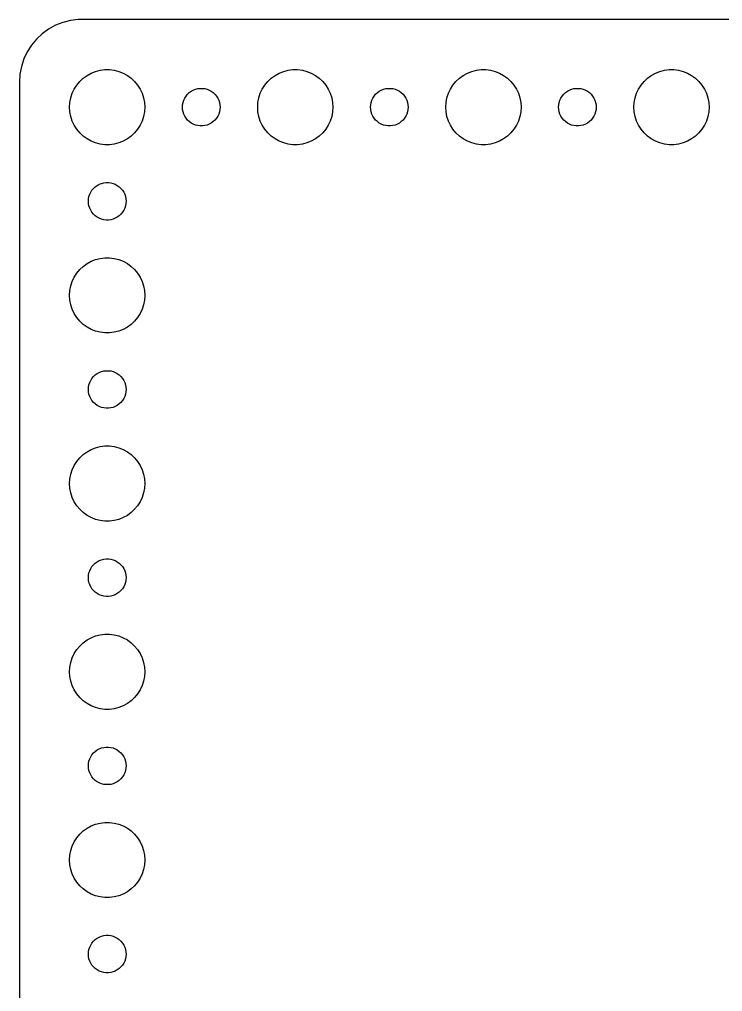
# Model space of a CAD drawing. Header units: metres. Extents: x -112 to 112, y -74 to 74.
# Drawn here: x -112 to -55.9, y -3 to 74.5 of the extents above; entities that cross this region are included whole.
import ezdxf

# ---------------------------------------------------------------- set-up
doc = ezdxf.new("R2010")
doc.units = ezdxf.units.M

msp = doc.modelspace()

# ---------------------------------------------------------------- linework, layer by layer
for p, q in [((-107.937, 74.4114), (-108.545, 74.2553)), ((-107.314, 74.4901), (-107.937, 74.4114)), ((107.314, 74.4901), (-107.314, 74.4901)), ((-109.679, 73.7216), (-110.187, 73.3526)), ((-109.129, 74.0241), (-109.679, 73.7216)), ((-108.545, 74.2553), (-109.129, 74.0241)), ((-110.645, 72.9227), (-111.045, 72.4389)), ((-110.187, 73.3526), (-110.645, 72.9227)), ((-111.045, 72.4389), (-111.382, 71.9088)), ((-111.649, 71.3406), (-111.843, 70.7434)), ((-111.382, 71.9088), (-111.649, 71.3406)), ((-111.843, 70.7434), (-111.961, 70.1267)), ((-111.961, 70.1267), (-112, 69.5)), ((-107.187, 69.5536), (-106.912, 69.8115)), ((-106.912, 69.8115), (-106.607, 70.033)), ((-106.607, 70.033), (-106.277, 70.2145)), ((-106.277, 70.2145), (-105.927, 70.3532)), ((-105.927, 70.3532), (-105.562, 70.4469)), ((-105.562, 70.4469), (-105.188, 70.4941)), ((-105.188, 70.4941), (-104.812, 70.4941)), ((-104.812, 70.4941), (-104.438, 70.4469)), ((-104.438, 70.4469), (-104.073, 70.3532)), ((-104.073, 70.3532), (-103.723, 70.2145)), ((-103.723, 70.2145), (-103.393, 70.033)), ((-103.393, 70.033), (-103.088, 69.8115)), ((-103.088, 69.8115), (-102.813, 69.5536)), ((-92.1869, 69.5536), (-91.9123, 69.8115)), ((-91.9123, 69.8115), (-91.6075, 70.033)), ((-91.6075, 70.033), (-91.2773, 70.2145)), ((-91.2773, 70.2145), (-90.927, 70.3532)), ((-90.927, 70.3532), (-90.5621, 70.4469)), ((-90.5621, 70.4469), (-90.1884, 70.4941)), ((-90.1884, 70.4941), (-89.8116, 70.4941)), ((-89.8116, 70.4941), (-89.4379, 70.4469)), ((-89.4379, 70.4469), (-89.073, 70.3532)), ((-89.073, 70.3532), (-88.7227, 70.2145)), ((-88.7227, 70.2145), (-88.3925, 70.033)), ((-88.3925, 70.033), (-88.0877, 69.8115)), ((-88.0877, 69.8115), (-87.8131, 69.5536)), ((-77.1869, 69.5536), (-76.9123, 69.8115)), ((-76.9123, 69.8115), (-76.6075, 70.033)), ((-76.6075, 70.033), (-76.2773, 70.2145)), ((-76.2773, 70.2145), (-75.927, 70.3532)), ((-75.927, 70.3532), (-75.5621, 70.4469)), ((-75.5621, 70.4469), (-75.1884, 70.4941)), ((-75.1884, 70.4941), (-74.8116, 70.4941)), ((-74.8116, 70.4941), (-74.4379, 70.4469)), ((-74.4379, 70.4469), (-74.073, 70.3532)), ((-74.073, 70.3532), (-73.7227, 70.2145)), ((-73.7227, 70.2145), (-73.3925, 70.033)), ((-73.3925, 70.033), (-73.0877, 69.8115)), ((-73.0877, 69.8115), (-72.8131, 69.5536)), ((-62.1869, 69.5536), (-61.9123, 69.8115)), ((-61.9123, 69.8115), (-61.6075, 70.033)), ((-61.6075, 70.033), (-61.2773, 70.2145)), ((-61.2773, 70.2145), (-60.927, 70.3532)), ((-60.927, 70.3532), (-60.5621, 70.4469)), ((-60.5621, 70.4469), (-60.1884, 70.4941)), ((-60.1884, 70.4941), (-59.8116, 70.4941)), ((-59.8116, 70.4941), (-59.4379, 70.4469)), ((-59.4379, 70.4469), (-59.0729, 70.3532)), ((-59.0729, 70.3532), (-58.7227, 70.2145)), ((-58.7227, 70.2145), (-58.3925, 70.033)), ((-58.3925, 70.033), (-58.0877, 69.8115)), ((-58.0877, 69.8115), (-57.8131, 69.5536)), ((-112, 69.5), (-112, -69.5)), ((-107.629, 68.9453), (-107.427, 69.2634)), ((-107.427, 69.2634), (-107.187, 69.5536)), ((-102.813, 69.5536), (-102.573, 69.2634)), ((-102.573, 69.2634), (-102.371, 68.9453)), ((-97.9635, 68.9266), (-97.7811, 68.9734)), ((-97.7811, 68.9734), (-97.5942, 68.997)), ((-97.5942, 68.997), (-97.4058, 68.997)), ((-97.4058, 68.997), (-97.2189, 68.9734)), ((-97.2189, 68.9734), (-97.0365, 68.9266)), ((-92.6289, 68.9453), (-92.427, 69.2634)), ((-92.427, 69.2634), (-92.1869, 69.5536)), ((-87.8131, 69.5536), (-87.573, 69.2634)), ((-87.573, 69.2634), (-87.3711, 68.9453)), ((-82.9635, 68.9266), (-82.7811, 68.9734)), ((-82.7811, 68.9734), (-82.5942, 68.997)), ((-82.5942, 68.997), (-82.4058, 68.997)), ((-82.4058, 68.997), (-82.2189, 68.9734)), ((-82.2189, 68.9734), (-82.0365, 68.9266)), ((-77.6289, 68.9453), (-77.427, 69.2634)), ((-77.427, 69.2634), (-77.1869, 69.5536)), ((-72.8131, 69.5536), (-72.573, 69.2634)), ((-72.573, 69.2634), (-72.3711, 68.9453)), ((-67.9635, 68.9266), (-67.7811, 68.9734)), ((-67.7811, 68.9734), (-67.5942, 68.997)), ((-67.5942, 68.997), (-67.4058, 68.997)), ((-67.4058, 68.997), (-67.2189, 68.9734)), ((-67.2189, 68.9734), (-67.0365, 68.9266)), ((-62.6289, 68.9453), (-62.427, 69.2634)), ((-62.427, 69.2634), (-62.1869, 69.5536)), ((-57.8131, 69.5536), (-57.5729, 69.2634)), ((-57.5729, 69.2634), (-57.3711, 68.9453)), ((-107.976, 67.876), (-107.906, 68.2461)), ((-107.906, 68.2461), (-107.789, 68.6044)), ((-107.789, 68.6044), (-107.629, 68.9453)), ((-102.371, 68.9453), (-102.211, 68.6044)), ((-102.211, 68.6044), (-102.094, 68.2461)), ((-102.094, 68.2461), (-102.024, 67.876)), ((-98.8947, 68.0522), (-98.8145, 68.2226)), ((-98.8145, 68.2226), (-98.7135, 68.3817)), ((-98.7135, 68.3817), (-98.5934, 68.5268)), ((-98.5934, 68.5268), (-98.4561, 68.6558)), ((-98.4561, 68.6558), (-98.3037, 68.7665)), ((-98.3037, 68.7665), (-98.1387, 68.8572)), ((-98.1387, 68.8572), (-97.9635, 68.9266)), ((-97.0365, 68.9266), (-96.8613, 68.8572)), ((-96.8613, 68.8572), (-96.6963, 68.7665)), ((-96.6963, 68.7665), (-96.5439, 68.6558)), ((-96.5439, 68.6558), (-96.4065, 68.5268)), ((-96.4065, 68.5268), (-96.2865, 68.3817)), ((-96.2865, 68.3817), (-96.1855, 68.2226)), ((-96.1855, 68.2226), (-96.1053, 68.0522)), ((-92.9763, 67.876), (-92.9057, 68.2461)), ((-92.9057, 68.2461), (-92.7893, 68.6044)), ((-92.7893, 68.6044), (-92.6289, 68.9453)), ((-87.3711, 68.9453), (-87.2107, 68.6044)), ((-87.2107, 68.6044), (-87.0943, 68.2461)), ((-87.0943, 68.2461), (-87.0237, 67.876)), ((-83.8947, 68.0522), (-83.8145, 68.2226)), ((-83.8145, 68.2226), (-83.7135, 68.3817)), ((-83.7135, 68.3817), (-83.5934, 68.5268)), ((-83.5934, 68.5268), (-83.4561, 68.6558)), ((-83.4561, 68.6558), (-83.3037, 68.7665)), ((-83.3037, 68.7665), (-83.1387, 68.8572)), ((-83.1387, 68.8572), (-82.9635, 68.9266)), ((-82.0365, 68.9266), (-81.8613, 68.8572)), ((-81.8613, 68.8572), (-81.6963, 68.7665)), ((-81.6963, 68.7665), (-81.5439, 68.6558)), ((-81.5439, 68.6558), (-81.4065, 68.5268)), ((-81.4065, 68.5268), (-81.2865, 68.3817)), ((-81.2865, 68.3817), (-81.1855, 68.2226)), ((-81.1855, 68.2226), (-81.1053, 68.0522)), ((-77.9763, 67.876), (-77.9057, 68.2461)), ((-77.9057, 68.2461), (-77.7893, 68.6044)), ((-77.7893, 68.6044), (-77.6289, 68.9453)), ((-72.3711, 68.9453), (-72.2107, 68.6044)), ((-72.2107, 68.6044), (-72.0943, 68.2461)), ((-72.0943, 68.2461), (-72.0237, 67.876)), ((-68.8947, 68.0522), (-68.8145, 68.2226)), ((-68.8145, 68.2226), (-68.7135, 68.3817)), ((-68.7135, 68.3817), (-68.5934, 68.5268)), ((-68.5934, 68.5268), (-68.4561, 68.6558)), ((-68.4561, 68.6558), (-68.3037, 68.7665)), ((-68.3037, 68.7665), (-68.1387, 68.8572)), ((-68.1387, 68.8572), (-67.9635, 68.9266)), ((-67.0365, 68.9266), (-66.8613, 68.8572)), ((-66.8613, 68.8572), (-66.6963, 68.7665)), ((-66.6963, 68.7665), (-66.5439, 68.6558)), ((-66.5439, 68.6558), (-66.4065, 68.5268)), ((-66.4065, 68.5268), (-66.2865, 68.3817)), ((-66.2865, 68.3817), (-66.1855, 68.2226)), ((-66.1855, 68.2226), (-66.1053, 68.0522)), ((-62.9763, 67.876), (-62.9057, 68.2461)), ((-62.9057, 68.2461), (-62.7893, 68.6044)), ((-62.7893, 68.6044), (-62.6289, 68.9453)), ((-57.3711, 68.9453), (-57.2107, 68.6044)), ((-57.2107, 68.6044), (-57.0942, 68.2461)), ((-57.0942, 68.2461), (-57.0237, 67.876)), ((-108, 67.5), (-107.976, 67.876)), ((-107.976, 67.124), (-108, 67.5)), ((-102.024, 67.876), (-102, 67.5)), ((-102, 67.5), (-102.024, 67.124)), ((-99, 67.5), (-98.9882, 67.688)), ((-98.9882, 67.312), (-99, 67.5)), ((-98.9882, 67.688), (-98.9529, 67.873)), ((-98.9529, 67.873), (-98.8947, 68.0522)), ((-96.1053, 68.0522), (-96.0471, 67.873)), ((-96.0471, 67.873), (-96.0118, 67.688)), ((-96.0118, 67.688), (-96, 67.5)), ((-96, 67.5), (-96.0118, 67.312)), ((-93, 67.5), (-92.9763, 67.876)), ((-92.9763, 67.124), (-93, 67.5)), ((-87.0237, 67.876), (-87, 67.5)), ((-87, 67.5), (-87.0237, 67.124)), ((-84, 67.5), (-83.9882, 67.688)), ((-83.9882, 67.312), (-84, 67.5)), ((-83.9882, 67.688), (-83.9529, 67.873)), ((-83.9529, 67.873), (-83.8947, 68.0522)), ((-81.1053, 68.0522), (-81.0471, 67.873)), ((-81.0471, 67.873), (-81.0118, 67.688)), ((-81.0118, 67.688), (-81, 67.5)), ((-81, 67.5), (-81.0118, 67.312)), ((-78, 67.5), (-77.9763, 67.876)), ((-77.9763, 67.124), (-78, 67.5)), ((-72.0237, 67.876), (-72, 67.5)), ((-72, 67.5), (-72.0237, 67.124)), ((-69, 67.5), (-68.9882, 67.688)), ((-68.9882, 67.312), (-69, 67.5)), ((-68.9882, 67.688), (-68.9529, 67.873)), ((-68.9529, 67.873), (-68.8947, 68.0522)), ((-66.1053, 68.0522), (-66.0471, 67.873)), ((-66.0471, 67.873), (-66.0118, 67.688)), ((-66.0118, 67.688), (-66, 67.5)), ((-66, 67.5), (-66.0118, 67.312)), ((-63, 67.5), (-62.9763, 67.876)), ((-62.9763, 67.124), (-63, 67.5)), ((-57.0237, 67.876), (-57, 67.5)), ((-57, 67.5), (-57.0237, 67.124)), ((-107.906, 66.7539), (-107.976, 67.124)), ((-107.789, 66.3956), (-107.906, 66.7539)), ((-102.094, 66.7539), (-102.211, 66.3956)), ((-102.024, 67.124), (-102.094, 66.7539)), ((-98.9529, 67.127), (-98.9882, 67.312)), ((-98.8947, 66.9478), (-98.9529, 67.127)), ((-98.8145, 66.7774), (-98.8947, 66.9478)), ((-98.7135, 66.6183), (-98.8145, 66.7774)), ((-96.1855, 66.7774), (-96.2865, 66.6183)), ((-96.1053, 66.9478), (-96.1855, 66.7774)), ((-96.0471, 67.127), (-96.1053, 66.9478)), ((-96.0118, 67.312), (-96.0471, 67.127)), ((-92.9057, 66.7539), (-92.9763, 67.124)), ((-92.7893, 66.3956), (-92.9057, 66.7539)), ((-87.0943, 66.7539), (-87.2107, 66.3956)), ((-87.0237, 67.124), (-87.0943, 66.7539)), ((-83.9529, 67.127), (-83.9882, 67.312)), ((-83.8947, 66.9478), (-83.9529, 67.127)), ((-83.8145, 66.7774), (-83.8947, 66.9478)), ((-83.7135, 66.6183), (-83.8145, 66.7774)), ((-81.1855, 66.7774), (-81.2865, 66.6183)), ((-81.1053, 66.9478), (-81.1855, 66.7774)), ((-81.0471, 67.127), (-81.1053, 66.9478)), ((-81.0118, 67.312), (-81.0471, 67.127)), ((-77.9057, 66.7539), (-77.9763, 67.124)), ((-77.7893, 66.3956), (-77.9057, 66.7539)), ((-72.0943, 66.7539), (-72.2107, 66.3956)), ((-72.0237, 67.124), (-72.0943, 66.7539)), ((-68.9529, 67.127), (-68.9882, 67.312)), ((-68.8947, 66.9478), (-68.9529, 67.127)), ((-68.8145, 66.7774), (-68.8947, 66.9478)), ((-68.7135, 66.6183), (-68.8145, 66.7774)), ((-66.1855, 66.7774), (-66.2865, 66.6183)), ((-66.1053, 66.9478), (-66.1855, 66.7774)), ((-66.0471, 67.127), (-66.1053, 66.9478)), ((-66.0118, 67.312), (-66.0471, 67.127)), ((-62.9057, 66.7539), (-62.9763, 67.124)), ((-62.7893, 66.3956), (-62.9057, 66.7539)), ((-57.0942, 66.7539), (-57.2107, 66.3956)), ((-57.0237, 67.124), (-57.0942, 66.7539)), ((-107.629, 66.0547), (-107.789, 66.3956)), ((-107.427, 65.7366), (-107.629, 66.0547)), ((-102.371, 66.0547), (-102.573, 65.7366)), ((-102.211, 66.3956), (-102.371, 66.0547)), ((-98.5934, 66.4732), (-98.7135, 66.6183)), ((-98.4561, 66.3442), (-98.5934, 66.4732)), ((-98.3037, 66.2335), (-98.4561, 66.3442)), ((-98.1387, 66.1428), (-98.3037, 66.2335)), ((-97.9635, 66.0734), (-98.1387, 66.1428)), ((-97.7811, 66.0266), (-97.9635, 66.0734)), ((-97.5942, 66.003), (-97.7811, 66.0266)), ((-97.4058, 66.003), (-97.5942, 66.003)), ((-97.2189, 66.0266), (-97.4058, 66.003)), ((-97.0365, 66.0734), (-97.2189, 66.0266)), ((-96.8613, 66.1428), (-97.0365, 66.0734)), ((-96.6963, 66.2335), (-96.8613, 66.1428)), ((-96.5439, 66.3442), (-96.6963, 66.2335)), ((-96.4065, 66.4732), (-96.5439, 66.3442)), ((-96.2865, 66.6183), (-96.4065, 66.4732)), ((-92.6289, 66.0547), (-92.7893, 66.3956)), ((-92.427, 65.7366), (-92.6289, 66.0547)), ((-87.3711, 66.0547), (-87.573, 65.7366)), ((-87.2107, 66.3956), (-87.3711, 66.0547)), ((-83.5934, 66.4732), (-83.7135, 66.6183)), ((-83.4561, 66.3442), (-83.5934, 66.4732)), ((-83.3037, 66.2335), (-83.4561, 66.3442)), ((-83.1387, 66.1428), (-83.3037, 66.2335)), ((-82.9635, 66.0734), (-83.1387, 66.1428)), ((-82.7811, 66.0266), (-82.9635, 66.0734)), ((-82.5942, 66.003), (-82.7811, 66.0266)), ((-82.4058, 66.003), (-82.5942, 66.003)), ((-82.2189, 66.0266), (-82.4058, 66.003)), ((-82.0365, 66.0734), (-82.2189, 66.0266)), ((-81.8613, 66.1428), (-82.0365, 66.0734)), ((-81.6963, 66.2335), (-81.8613, 66.1428)), ((-81.5439, 66.3442), (-81.6963, 66.2335)), ((-81.4065, 66.4732), (-81.5439, 66.3442)), ((-81.2865, 66.6183), (-81.4065, 66.4732)), ((-77.6289, 66.0547), (-77.7893, 66.3956)), ((-77.427, 65.7366), (-77.6289, 66.0547)), ((-72.3711, 66.0547), (-72.573, 65.7366)), ((-72.2107, 66.3956), (-72.3711, 66.0547)), ((-68.5934, 66.4732), (-68.7135, 66.6183)), ((-68.4561, 66.3442), (-68.5934, 66.4732)), ((-68.3037, 66.2335), (-68.4561, 66.3442)), ((-68.1387, 66.1428), (-68.3037, 66.2335)), ((-67.9635, 66.0734), (-68.1387, 66.1428)), ((-67.7811, 66.0266), (-67.9635, 66.0734)), ((-67.5942, 66.003), (-67.7811, 66.0266)), ((-67.4058, 66.003), (-67.5942, 66.003)), ((-67.2189, 66.0266), (-67.4058, 66.003)), ((-67.0365, 66.0734), (-67.2189, 66.0266)), ((-66.8613, 66.1428), (-67.0365, 66.0734)), ((-66.6963, 66.2335), (-66.8613, 66.1428)), ((-66.5439, 66.3442), (-66.6963, 66.2335)), ((-66.4065, 66.4732), (-66.5439, 66.3442)), ((-66.2865, 66.6183), (-66.4065, 66.4732)), ((-62.6289, 66.0547), (-62.7893, 66.3956)), ((-62.427, 65.7366), (-62.6289, 66.0547)), ((-57.3711, 66.0547), (-57.5729, 65.7366)), ((-57.2107, 66.3956), (-57.3711, 66.0547)), ((-107.187, 65.4464), (-107.427, 65.7366)), ((-106.912, 65.1885), (-107.187, 65.4464)), ((-106.607, 64.967), (-106.912, 65.1885)), ((-103.088, 65.1885), (-103.393, 64.967)), ((-102.813, 65.4464), (-103.088, 65.1885)), ((-102.573, 65.7366), (-102.813, 65.4464)), ((-92.1869, 65.4464), (-92.427, 65.7366)), ((-91.9123, 65.1885), (-92.1869, 65.4464)), ((-91.6075, 64.967), (-91.9123, 65.1885)), ((-88.0877, 65.1885), (-88.3925, 64.967)), ((-87.8131, 65.4464), (-88.0877, 65.1885)), ((-87.573, 65.7366), (-87.8131, 65.4464)), ((-77.1869, 65.4464), (-77.427, 65.7366)), ((-76.9123, 65.1885), (-77.1869, 65.4464)), ((-76.6075, 64.967), (-76.9123, 65.1885)), ((-73.0877, 65.1885), (-73.3925, 64.967)), ((-72.8131, 65.4464), (-73.0877, 65.1885)), ((-72.573, 65.7366), (-72.8131, 65.4464)), ((-62.1869, 65.4464), (-62.427, 65.7366)), ((-61.9123, 65.1885), (-62.1869, 65.4464)), ((-61.6075, 64.967), (-61.9123, 65.1885)), ((-58.0877, 65.1885), (-58.3925, 64.967)), ((-57.8131, 65.4464), (-58.0877, 65.1885)), ((-57.5729, 65.7366), (-57.8131, 65.4464)), ((-106.277, 64.7855), (-106.607, 64.967)), ((-105.927, 64.6468), (-106.277, 64.7855)), ((-105.562, 64.5531), (-105.927, 64.6468)), ((-105.188, 64.5059), (-105.562, 64.5531)), ((-104.812, 64.5059), (-105.188, 64.5059)), ((-104.438, 64.5531), (-104.812, 64.5059)), ((-104.073, 64.6468), (-104.438, 64.5531)), ((-103.723, 64.7855), (-104.073, 64.6468)), ((-103.393, 64.967), (-103.723, 64.7855)), ((-91.2773, 64.7855), (-91.6075, 64.967)), ((-90.927, 64.6468), (-91.2773, 64.7855)), ((-90.5621, 64.5531), (-90.927, 64.6468)), ((-90.1884, 64.5059), (-90.5621, 64.5531)), ((-89.8116, 64.5059), (-90.1884, 64.5059)), ((-89.4379, 64.5531), (-89.8116, 64.5059)), ((-89.073, 64.6468), (-89.4379, 64.5531)), ((-88.7227, 64.7855), (-89.073, 64.6468)), ((-88.3925, 64.967), (-88.7227, 64.7855)), ((-76.2773, 64.7855), (-76.6075, 64.967)), ((-75.927, 64.6468), (-76.2773, 64.7855)), ((-75.5621, 64.5531), (-75.927, 64.6468)), ((-75.1884, 64.5059), (-75.5621, 64.5531)), ((-74.8116, 64.5059), (-75.1884, 64.5059)), ((-74.4379, 64.5531), (-74.8116, 64.5059)), ((-74.073, 64.6468), (-74.4379, 64.5531)), ((-73.7227, 64.7855), (-74.073, 64.6468)), ((-73.3925, 64.967), (-73.7227, 64.7855)), ((-61.2773, 64.7855), (-61.6075, 64.967)), ((-60.927, 64.6468), (-61.2773, 64.7855)), ((-60.5621, 64.5531), (-60.927, 64.6468)), ((-60.1884, 64.5059), (-60.5621, 64.5531)), ((-59.8116, 64.5059), (-60.1884, 64.5059)), ((-59.4379, 64.5531), (-59.8116, 64.5059)), ((-59.0729, 64.6468), (-59.4379, 64.5531)), ((-58.7227, 64.7855), (-59.0729, 64.6468)), ((-58.3925, 64.967), (-58.7227, 64.7855)), ((-105.956, 61.1558), (-105.804, 61.2665)), ((-105.804, 61.2665), (-105.639, 61.3572)), ((-105.639, 61.3572), (-105.464, 61.4266)), ((-105.464, 61.4266), (-105.281, 61.4734)), ((-105.281, 61.4734), (-105.094, 61.497)), ((-105.094, 61.497), (-104.906, 61.497)), ((-104.906, 61.497), (-104.719, 61.4734)), ((-104.719, 61.4734), (-104.536, 61.4266)), ((-104.536, 61.4266), (-104.361, 61.3572)), ((-104.361, 61.3572), (-104.196, 61.2665)), ((-104.196, 61.2665), (-104.044, 61.1558)), ((-106.453, 60.373), (-106.395, 60.5522)), ((-106.395, 60.5522), (-106.314, 60.7226)), ((-106.314, 60.7226), (-106.214, 60.8817)), ((-106.214, 60.8817), (-106.093, 61.0268)), ((-106.093, 61.0268), (-105.956, 61.1558)), ((-104.044, 61.1558), (-103.907, 61.0268)), ((-103.907, 61.0268), (-103.786, 60.8817)), ((-103.786, 60.8817), (-103.686, 60.7226)), ((-103.686, 60.7226), (-103.605, 60.5522)), ((-103.605, 60.5522), (-103.547, 60.373)), ((-106.5, 60), (-106.488, 60.188)), ((-106.488, 59.812), (-106.5, 60)), ((-106.488, 60.188), (-106.453, 60.373)), ((-106.453, 59.627), (-106.488, 59.812)), ((-103.547, 60.373), (-103.512, 60.188)), ((-103.512, 59.812), (-103.547, 59.627)), ((-103.512, 60.188), (-103.5, 60)), ((-103.5, 60), (-103.512, 59.812)), ((-106.395, 59.4478), (-106.453, 59.627)), ((-106.314, 59.2774), (-106.395, 59.4478)), ((-106.214, 59.1183), (-106.314, 59.2774)), ((-106.093, 58.9732), (-106.214, 59.1183)), ((-105.956, 58.8442), (-106.093, 58.9732)), ((-103.907, 58.9732), (-104.044, 58.8442)), ((-103.786, 59.1183), (-103.907, 58.9732)), ((-103.686, 59.2774), (-103.786, 59.1183)), ((-103.605, 59.4478), (-103.686, 59.2774)), ((-103.547, 59.627), (-103.605, 59.4478)), ((-105.804, 58.7335), (-105.956, 58.8442)), ((-105.639, 58.6428), (-105.804, 58.7335)), ((-105.464, 58.5734), (-105.639, 58.6428)), ((-105.281, 58.5266), (-105.464, 58.5734)), ((-105.094, 58.503), (-105.281, 58.5266)), ((-104.906, 58.503), (-105.094, 58.503)), ((-104.719, 58.5266), (-104.906, 58.503)), ((-104.536, 58.5734), (-104.719, 58.5266)), ((-104.361, 58.6428), (-104.536, 58.5734)), ((-104.196, 58.7335), (-104.361, 58.6428)), ((-104.044, 58.8442), (-104.196, 58.7335)), ((-106.912, 54.8115), (-106.607, 55.033)), ((-106.607, 55.033), (-106.277, 55.2145)), ((-106.277, 55.2145), (-105.927, 55.3532)), ((-105.927, 55.3532), (-105.562, 55.4469)), ((-105.562, 55.4469), (-105.188, 55.4941)), ((-105.188, 55.4941), (-104.812, 55.4941)), ((-104.812, 55.4941), (-104.438, 55.4469)), ((-104.438, 55.4469), (-104.073, 55.3532)), ((-104.073, 55.3532), (-103.723, 55.2145)), ((-103.723, 55.2145), (-103.393, 55.033)), ((-103.393, 55.033), (-103.088, 54.8115)), ((-107.629, 53.9453), (-107.427, 54.2634)), ((-107.427, 54.2634), (-107.187, 54.5536)), ((-107.187, 54.5536), (-106.912, 54.8115)), ((-103.088, 54.8115), (-102.813, 54.5536)), ((-102.813, 54.5536), (-102.573, 54.2634)), ((-102.573, 54.2634), (-102.371, 53.9453)), ((-107.906, 53.2461), (-107.789, 53.6044)), ((-107.789, 53.6044), (-107.629, 53.9453)), ((-102.371, 53.9453), (-102.211, 53.6044)), ((-102.211, 53.6044), (-102.094, 53.2461)), ((-108, 52.5), (-107.976, 52.876)), ((-107.976, 52.876), (-107.906, 53.2461)), ((-102.094, 53.2461), (-102.024, 52.876)), ((-102.024, 52.876), (-102, 52.5)), ((-107.976, 52.124), (-108, 52.5)), ((-107.906, 51.7539), (-107.976, 52.124)), ((-102.024, 52.124), (-102.094, 51.7539)), ((-102, 52.5), (-102.024, 52.124)), ((-107.789, 51.3956), (-107.906, 51.7539)), ((-107.629, 51.0547), (-107.789, 51.3956)), ((-102.211, 51.3956), (-102.371, 51.0547)), ((-102.094, 51.7539), (-102.211, 51.3956)), ((-107.427, 50.7366), (-107.629, 51.0547)), ((-107.187, 50.4464), (-107.427, 50.7366)), ((-106.912, 50.1885), (-107.187, 50.4464)), ((-102.813, 50.4464), (-103.088, 50.1885)), ((-102.573, 50.7366), (-102.813, 50.4464)), ((-102.371, 51.0547), (-102.573, 50.7366)), ((-106.607, 49.967), (-106.912, 50.1885)), ((-106.277, 49.7855), (-106.607, 49.967)), ((-105.927, 49.6468), (-106.277, 49.7855)), ((-105.562, 49.5531), (-105.927, 49.6468)), ((-104.073, 49.6468), (-104.438, 49.5531)), ((-103.723, 49.7855), (-104.073, 49.6468)), ((-103.393, 49.967), (-103.723, 49.7855)), ((-103.088, 50.1885), (-103.393, 49.967)), ((-105.188, 49.5059), (-105.562, 49.5531)), ((-104.812, 49.5059), (-105.188, 49.5059)), ((-104.438, 49.5531), (-104.812, 49.5059)), ((-105.281, 46.4734), (-105.094, 46.497)), ((-105.094, 46.497), (-104.906, 46.497)), ((-104.906, 46.497), (-104.719, 46.4734)), ((-106.395, 45.5522), (-106.314, 45.7226)), ((-106.314, 45.7226), (-106.214, 45.8817)), ((-106.214, 45.8817), (-106.093, 46.0268)), ((-106.093, 46.0268), (-105.956, 46.1558)), ((-105.956, 46.1558), (-105.804, 46.2665)), ((-105.804, 46.2665), (-105.639, 46.3572)), ((-105.639, 46.3572), (-105.464, 46.4266)), ((-105.464, 46.4266), (-105.281, 46.4734)), ((-104.719, 46.4734), (-104.536, 46.4266)), ((-104.536, 46.4266), (-104.361, 46.3572)), ((-104.361, 46.3572), (-104.196, 46.2665)), ((-104.196, 46.2665), (-104.044, 46.1558)), ((-104.044, 46.1558), (-103.907, 46.0268)), ((-103.907, 46.0268), (-103.786, 45.8817)), ((-103.786, 45.8817), (-103.686, 45.7226)), ((-103.686, 45.7226), (-103.605, 45.5522)), ((-106.5, 45), (-106.488, 45.188)), ((-106.488, 44.812), (-106.5, 45)), ((-106.488, 45.188), (-106.453, 45.373)), ((-106.453, 45.373), (-106.395, 45.5522)), ((-103.605, 45.5522), (-103.547, 45.373)), ((-103.547, 45.373), (-103.512, 45.188)), ((-103.512, 45.188), (-103.5, 45)), ((-103.5, 45), (-103.512, 44.812)), ((-106.453, 44.627), (-106.488, 44.812)), ((-106.395, 44.4478), (-106.453, 44.627)), ((-106.314, 44.2774), (-106.395, 44.4478)), ((-106.214, 44.1183), (-106.314, 44.2774)), ((-103.686, 44.2774), (-103.786, 44.1183)), ((-103.605, 44.4478), (-103.686, 44.2774)), ((-103.547, 44.627), (-103.605, 44.4478)), ((-103.512, 44.812), (-103.547, 44.627)), ((-106.093, 43.9732), (-106.214, 44.1183)), ((-105.956, 43.8442), (-106.093, 43.9732)), ((-105.804, 43.7335), (-105.956, 43.8442)), ((-105.639, 43.6428), (-105.804, 43.7335)), ((-105.464, 43.5734), (-105.639, 43.6428)), ((-105.281, 43.5266), (-105.464, 43.5734)), ((-105.094, 43.503), (-105.281, 43.5266)), ((-104.906, 43.503), (-105.094, 43.503)), ((-104.719, 43.5266), (-104.906, 43.503)), ((-104.536, 43.5734), (-104.719, 43.5266)), ((-104.361, 43.6428), (-104.536, 43.5734)), ((-104.196, 43.7335), (-104.361, 43.6428)), ((-104.044, 43.8442), (-104.196, 43.7335)), ((-103.907, 43.9732), (-104.044, 43.8442)), ((-103.786, 44.1183), (-103.907, 43.9732)), ((-106.277, 40.2145), (-105.927, 40.3532)), ((-105.927, 40.3532), (-105.562, 40.4469)), ((-105.562, 40.4469), (-105.188, 40.4941)), ((-105.188, 40.4941), (-104.812, 40.4941)), ((-104.812, 40.4941), (-104.438, 40.4469)), ((-104.438, 40.4469), (-104.073, 40.3532)), ((-104.073, 40.3532), (-103.723, 40.2145)), ((-107.427, 39.2634), (-107.187, 39.5536)), ((-107.187, 39.5536), (-106.912, 39.8115)), ((-106.912, 39.8115), (-106.607, 40.033)), ((-106.607, 40.033), (-106.277, 40.2145)), ((-103.723, 40.2145), (-103.393, 40.033)), ((-103.393, 40.033), (-103.088, 39.8115)), ((-103.088, 39.8115), (-102.813, 39.5536)), ((-102.813, 39.5536), (-102.573, 39.2634)), ((-107.789, 38.6044), (-107.629, 38.9453)), ((-107.629, 38.9453), (-107.427, 39.2634)), ((-102.573, 39.2634), (-102.371, 38.9453)), ((-102.371, 38.9453), (-102.211, 38.6044)), ((-107.976, 37.876), (-107.906, 38.2461)), ((-107.906, 38.2461), (-107.789, 38.6044)), ((-102.211, 38.6044), (-102.094, 38.2461)), ((-102.094, 38.2461), (-102.024, 37.876)), ((-108, 37.5), (-107.976, 37.876)), ((-107.976, 37.124), (-108, 37.5)), ((-102.024, 37.876), (-102, 37.5)), ((-102, 37.5), (-102.024, 37.124)), ((-107.906, 36.7539), (-107.976, 37.124)), ((-107.789, 36.3956), (-107.906, 36.7539)), ((-102.094, 36.7539), (-102.211, 36.3956)), ((-102.024, 37.124), (-102.094, 36.7539)), ((-107.629, 36.0547), (-107.789, 36.3956)), ((-107.427, 35.7366), (-107.629, 36.0547)), ((-107.187, 35.4464), (-107.427, 35.7366)), ((-102.573, 35.7366), (-102.813, 35.4464)), ((-102.371, 36.0547), (-102.573, 35.7366)), ((-102.211, 36.3956), (-102.371, 36.0547)), ((-106.912, 35.1885), (-107.187, 35.4464)), ((-106.607, 34.967), (-106.912, 35.1885)), ((-106.277, 34.7855), (-106.607, 34.967)), ((-103.393, 34.967), (-103.723, 34.7855)), ((-103.088, 35.1885), (-103.393, 34.967)), ((-102.813, 35.4464), (-103.088, 35.1885)), ((-105.927, 34.6468), (-106.277, 34.7855)), ((-105.562, 34.5531), (-105.927, 34.6468)), ((-105.188, 34.5059), (-105.562, 34.5531)), ((-104.812, 34.5059), (-105.188, 34.5059)), ((-104.438, 34.5531), (-104.812, 34.5059)), ((-104.073, 34.6468), (-104.438, 34.5531)), ((-103.723, 34.7855), (-104.073, 34.6468)), ((-106.214, 30.8817), (-106.093, 31.0268)), ((-106.093, 31.0268), (-105.956, 31.1558)), ((-105.956, 31.1558), (-105.804, 31.2665)), ((-105.804, 31.2665), (-105.639, 31.3572)), ((-105.639, 31.3572), (-105.464, 31.4266)), ((-105.464, 31.4266), (-105.281, 31.4734)), ((-105.281, 31.4734), (-105.094, 31.497)), ((-105.094, 31.497), (-104.906, 31.497)), ((-104.906, 31.497), (-104.719, 31.4734)), ((-104.719, 31.4734), (-104.536, 31.4266)), ((-104.536, 31.4266), (-104.361, 31.3572)), ((-104.361, 31.3572), (-104.196, 31.2665)), ((-104.196, 31.2665), (-104.044, 31.1558)), ((-104.044, 31.1558), (-103.907, 31.0268)), ((-103.907, 31.0268), (-103.786, 30.8817)), ((-106.488, 30.188), (-106.453, 30.373)), ((-106.453, 30.373), (-106.395, 30.5522)), ((-106.395, 30.5522), (-106.314, 30.7226)), ((-106.314, 30.7226), (-106.214, 30.8817)), ((-103.786, 30.8817), (-103.686, 30.7226)), ((-103.686, 30.7226), (-103.605, 30.5522)), ((-103.605, 30.5522), (-103.547, 30.373)), ((-103.547, 30.373), (-103.512, 30.188)), ((-106.5, 30), (-106.488, 30.188)), ((-106.488, 29.812), (-106.5, 30)), ((-106.453, 29.627), (-106.488, 29.812)), ((-106.395, 29.4478), (-106.453, 29.627)), ((-106.314, 29.2774), (-106.395, 29.4478)), ((-103.605, 29.4478), (-103.686, 29.2774)), ((-103.547, 29.627), (-103.605, 29.4478)), ((-103.512, 29.812), (-103.547, 29.627)), ((-103.512, 30.188), (-103.5, 30)), ((-103.5, 30), (-103.512, 29.812)), ((-106.214, 29.1183), (-106.314, 29.2774)), ((-106.093, 28.9732), (-106.214, 29.1183)), ((-105.956, 28.8442), (-106.093, 28.9732)), ((-105.804, 28.7335), (-105.956, 28.8442)), ((-105.639, 28.6427), (-105.804, 28.7335)), ((-104.196, 28.7335), (-104.361, 28.6427)), ((-104.044, 28.8442), (-104.196, 28.7335)), ((-103.907, 28.9732), (-104.044, 28.8442)), ((-103.786, 29.1183), (-103.907, 28.9732)), ((-103.686, 29.2774), (-103.786, 29.1183)), ((-105.464, 28.5734), (-105.639, 28.6427)), ((-105.281, 28.5266), (-105.464, 28.5734)), ((-105.094, 28.503), (-105.281, 28.5266)), ((-104.906, 28.503), (-105.094, 28.503)), ((-104.719, 28.5266), (-104.906, 28.503)), ((-104.536, 28.5734), (-104.719, 28.5266)), ((-104.361, 28.6427), (-104.536, 28.5734)), ((-107.187, 24.5536), (-106.912, 24.8115)), ((-106.912, 24.8115), (-106.607, 25.033)), ((-106.607, 25.033), (-106.277, 25.2145)), ((-106.277, 25.2145), (-105.927, 25.3532)), ((-105.927, 25.3532), (-105.562, 25.4469)), ((-105.562, 25.4469), (-105.188, 25.4941)), ((-105.188, 25.4941), (-104.812, 25.4941)), ((-104.812, 25.4941), (-104.438, 25.4469)), ((-104.438, 25.4469), (-104.073, 25.3532)), ((-104.073, 25.3532), (-103.723, 25.2145)), ((-103.723, 25.2145), (-103.393, 25.033)), ((-103.393, 25.033), (-103.088, 24.8115)), ((-103.088, 24.8115), (-102.813, 24.5536)), ((-107.629, 23.9453), (-107.427, 24.2634)), ((-107.427, 24.2634), (-107.187, 24.5536)), ((-102.813, 24.5536), (-102.573, 24.2634)), ((-102.573, 24.2634), (-102.371, 23.9453)), ((-107.976, 22.876), (-107.906, 23.2461)), ((-107.906, 23.2461), (-107.789, 23.6044)), ((-107.789, 23.6044), (-107.629, 23.9453)), ((-102.371, 23.9453), (-102.211, 23.6044)), ((-102.211, 23.6044), (-102.094, 23.2461)), ((-102.094, 23.2461), (-102.024, 22.876)), ((-108, 22.5), (-107.976, 22.876)), ((-107.976, 22.124), (-108, 22.5)), ((-102.024, 22.876), (-102, 22.5)), ((-102, 22.5), (-102.024, 22.124)), ((-107.906, 21.7539), (-107.976, 22.124)), ((-107.789, 21.3956), (-107.906, 21.7539)), ((-102.094, 21.7539), (-102.211, 21.3956)), ((-102.024, 22.124), (-102.094, 21.7539)), ((-107.629, 21.0547), (-107.789, 21.3956)), ((-107.427, 20.7366), (-107.629, 21.0547)), ((-102.371, 21.0547), (-102.573, 20.7366)), ((-102.211, 21.3956), (-102.371, 21.0547)), ((-107.187, 20.4464), (-107.427, 20.7366)), ((-106.912, 20.1884), (-107.187, 20.4464)), ((-106.607, 19.967), (-106.912, 20.1884)), ((-103.088, 20.1884), (-103.393, 19.967)), ((-102.813, 20.4464), (-103.088, 20.1884)), ((-102.573, 20.7366), (-102.813, 20.4464)), ((-106.277, 19.7855), (-106.607, 19.967)), ((-105.927, 19.6468), (-106.277, 19.7855)), ((-105.562, 19.5531), (-105.927, 19.6468)), ((-105.188, 19.5059), (-105.562, 19.5531)), ((-104.812, 19.5059), (-105.188, 19.5059)), ((-104.438, 19.5531), (-104.812, 19.5059)), ((-104.073, 19.6468), (-104.438, 19.5531)), ((-103.723, 19.7855), (-104.073, 19.6468)), ((-103.393, 19.967), (-103.723, 19.7855)), ((-105.804, 16.2665), (-105.639, 16.3572)), ((-105.639, 16.3572), (-105.464, 16.4266)), ((-105.464, 16.4266), (-105.281, 16.4734)), ((-105.281, 16.4734), (-105.094, 16.497)), ((-105.094, 16.497), (-104.906, 16.497)), ((-104.906, 16.497), (-104.719, 16.4734)), ((-104.719, 16.4734), (-104.536, 16.4266)), ((-104.536, 16.4266), (-104.361, 16.3572)), ((-104.361, 16.3572), (-104.196, 16.2665)), ((-106.453, 15.373), (-106.395, 15.5522)), ((-106.395, 15.5522), (-106.314, 15.7226)), ((-106.314, 15.7226), (-106.214, 15.8817)), ((-106.214, 15.8817), (-106.093, 16.0268)), ((-106.093, 16.0268), (-105.956, 16.1558)), ((-105.956, 16.1558), (-105.804, 16.2665)), ((-104.196, 16.2665), (-104.044, 16.1558)), ((-104.044, 16.1558), (-103.907, 16.0268)), ((-103.907, 16.0268), (-103.786, 15.8817)), ((-103.786, 15.8817), (-103.686, 15.7226)), ((-103.686, 15.7226), (-103.605, 15.5522)), ((-103.605, 15.5522), (-103.547, 15.373)), ((-106.5, 15), (-106.488, 15.188)), ((-106.488, 14.812), (-106.5, 15)), ((-106.488, 15.188), (-106.453, 15.373)), ((-106.453, 14.627), (-106.488, 14.812)), ((-103.547, 15.373), (-103.512, 15.188)), ((-103.512, 14.812), (-103.547, 14.627)), ((-103.512, 15.188), (-103.5, 15)), ((-103.5, 15), (-103.512, 14.812)), ((-106.395, 14.4478), (-106.453, 14.627)), ((-106.314, 14.2774), (-106.395, 14.4478)), ((-106.214, 14.1183), (-106.314, 14.2774)), ((-106.093, 13.9732), (-106.214, 14.1183)), ((-105.956, 13.8442), (-106.093, 13.9732)), ((-103.907, 13.9732), (-104.044, 13.8442)), ((-103.786, 14.1183), (-103.907, 13.9732)), ((-103.686, 14.2774), (-103.786, 14.1183)), ((-103.605, 14.4478), (-103.686, 14.2774)), ((-103.547, 14.627), (-103.605, 14.4478)), ((-105.804, 13.7335), (-105.956, 13.8442)), ((-105.639, 13.6427), (-105.804, 13.7335)), ((-105.464, 13.5734), (-105.639, 13.6427)), ((-105.281, 13.5266), (-105.464, 13.5734)), ((-105.094, 13.5029), (-105.281, 13.5266)), ((-104.906, 13.5029), (-105.094, 13.5029)), ((-104.719, 13.5266), (-104.906, 13.5029)), ((-104.536, 13.5734), (-104.719, 13.5266)), ((-104.361, 13.6427), (-104.536, 13.5734)), ((-104.196, 13.7335), (-104.361, 13.6427)), ((-104.044, 13.8442), (-104.196, 13.7335)), ((-106.607, 10.033), (-106.277, 10.2145)), ((-106.277, 10.2145), (-105.927, 10.3532)), ((-105.927, 10.3532), (-105.562, 10.4469)), ((-105.562, 10.4469), (-105.188, 10.4941)), ((-105.188, 10.4941), (-104.812, 10.4941)), ((-104.812, 10.4941), (-104.438, 10.4469)), ((-104.438, 10.4469), (-104.073, 10.3532)), ((-104.073, 10.3532), (-103.723, 10.2145)), ((-103.723, 10.2145), (-103.393, 10.033)), ((-107.427, 9.26335), (-107.187, 9.55363)), ((-107.187, 9.55363), (-106.912, 9.81154)), ((-106.912, 9.81154), (-106.607, 10.033)), ((-103.393, 10.033), (-103.088, 9.81154)), ((-103.088, 9.81154), (-102.813, 9.55363)), ((-102.813, 9.55363), (-102.573, 9.26335)), ((-107.906, 8.24606), (-107.789, 8.60437)), ((-107.789, 8.60437), (-107.629, 8.94525)), ((-107.629, 8.94525), (-107.427, 9.26335)), ((-102.573, 9.26335), (-102.371, 8.94525)), ((-102.371, 8.94525), (-102.211, 8.60437)), ((-102.211, 8.60437), (-102.094, 8.24606)), ((-108, 7.5), (-107.976, 7.87599)), ((-107.976, 7.87599), (-107.906, 8.24606)), ((-102.094, 8.24606), (-102.024, 7.87599)), ((-102.024, 7.87599), (-102, 7.5)), ((-107.976, 7.12399), (-108, 7.5)), ((-107.906, 6.75392), (-107.976, 7.12399)), ((-102.024, 7.12399), (-102.094, 6.75392)), ((-102, 7.5), (-102.024, 7.12399)), ((-107.789, 6.39561), (-107.906, 6.75392)), ((-107.629, 6.05473), (-107.789, 6.39561)), ((-102.211, 6.39561), (-102.371, 6.05473)), ((-102.094, 6.75392), (-102.211, 6.39561)), ((-107.427, 5.73663), (-107.629, 6.05473)), ((-107.187, 5.44635), (-107.427, 5.73663)), ((-106.912, 5.18845), (-107.187, 5.44635)), ((-102.813, 5.44635), (-103.088, 5.18845)), ((-102.573, 5.73663), (-102.813, 5.44635)), ((-102.371, 6.05473), (-102.573, 5.73663)), ((-106.607, 4.96701), (-106.912, 5.18845)), ((-106.277, 4.78551), (-106.607, 4.96701)), ((-105.927, 4.64682), (-106.277, 4.78551)), ((-103.723, 4.78551), (-104.073, 4.64682)), ((-103.393, 4.96701), (-103.723, 4.78551)), ((-103.088, 5.18845), (-103.393, 4.96701)), ((-105.562, 4.55313), (-105.927, 4.64682)), ((-105.188, 4.50591), (-105.562, 4.55313)), ((-104.812, 4.50591), (-105.188, 4.50591)), ((-104.438, 4.55313), (-104.812, 4.50591)), ((-104.073, 4.64682), (-104.438, 4.55313)), ((-106.314, 0.72263), (-106.214, 0.88167)), ((-106.214, 0.88167), (-106.093, 1.02681)), ((-106.093, 1.02681), (-105.956, 1.15576)), ((-105.956, 1.15576), (-105.804, 1.26648)), ((-105.804, 1.26648), (-105.639, 1.35724)), ((-105.639, 1.35724), (-105.464, 1.42657)), ((-105.464, 1.42657), (-105.281, 1.47342)), ((-105.281, 1.47342), (-105.094, 1.49704)), ((-105.094, 1.49704), (-104.906, 1.49704)), ((-104.906, 1.49704), (-104.719, 1.47342)), ((-104.719, 1.47342), (-104.536, 1.42657)), ((-104.536, 1.42657), (-104.361, 1.35724)), ((-104.361, 1.35724), (-104.196, 1.26648)), ((-104.196, 1.26648), (-104.044, 1.15576)), ((-104.044, 1.15576), (-103.907, 1.02681)), ((-103.907, 1.02681), (-103.786, 0.88167)), ((-103.786, 0.88167), (-103.686, 0.72263)), ((-106.5, 0), (-106.488, 0.18799)), ((-106.488, -0.18799), (-106.5, 0)), ((-106.488, 0.18799), (-106.453, 0.37303)), ((-106.453, 0.37303), (-106.395, 0.55219)), ((-106.395, 0.55219), (-106.314, 0.72263)), ((-103.686, 0.72263), (-103.605, 0.55219)), ((-103.605, 0.55219), (-103.547, 0.37303)), ((-103.547, 0.37303), (-103.512, 0.18799)), ((-103.512, 0.18799), (-103.5, 0)), ((-103.5, 0), (-103.512, -0.18799)), ((-106.453, -0.37303), (-106.488, -0.18799)), ((-106.395, -0.55219), (-106.453, -0.37303)), ((-106.314, -0.72263), (-106.395, -0.55219)), ((-106.214, -0.88167), (-106.314, -0.72263)), ((-103.686, -0.72263), (-103.786, -0.88167)), ((-103.605, -0.55219), (-103.686, -0.72263)), ((-103.547, -0.37303), (-103.605, -0.55219)), ((-103.512, -0.18799), (-103.547, -0.37303)), ((-106.093, -1.02681), (-106.214, -0.88167)), ((-105.956, -1.15576), (-106.093, -1.02681)), ((-105.804, -1.26648), (-105.956, -1.15576)), ((-105.639, -1.35724), (-105.804, -1.26648)), ((-105.464, -1.42657), (-105.639, -1.35724)), ((-105.281, -1.47342), (-105.464, -1.42657)), ((-105.094, -1.49704), (-105.281, -1.47342)), ((-104.906, -1.49704), (-105.094, -1.49704)), ((-104.719, -1.47342), (-104.906, -1.49704)), ((-104.536, -1.42657), (-104.719, -1.47342)), ((-104.361, -1.35724), (-104.536, -1.42657)), ((-104.196, -1.26648), (-104.361, -1.35724)), ((-104.044, -1.15576), (-104.196, -1.26648)), ((-103.907, -1.02681), (-104.044, -1.15576)), ((-103.786, -0.88167), (-103.907, -1.02681))]:
    msp.add_line(p, q)

doc.saveas('drawing.dxf')
